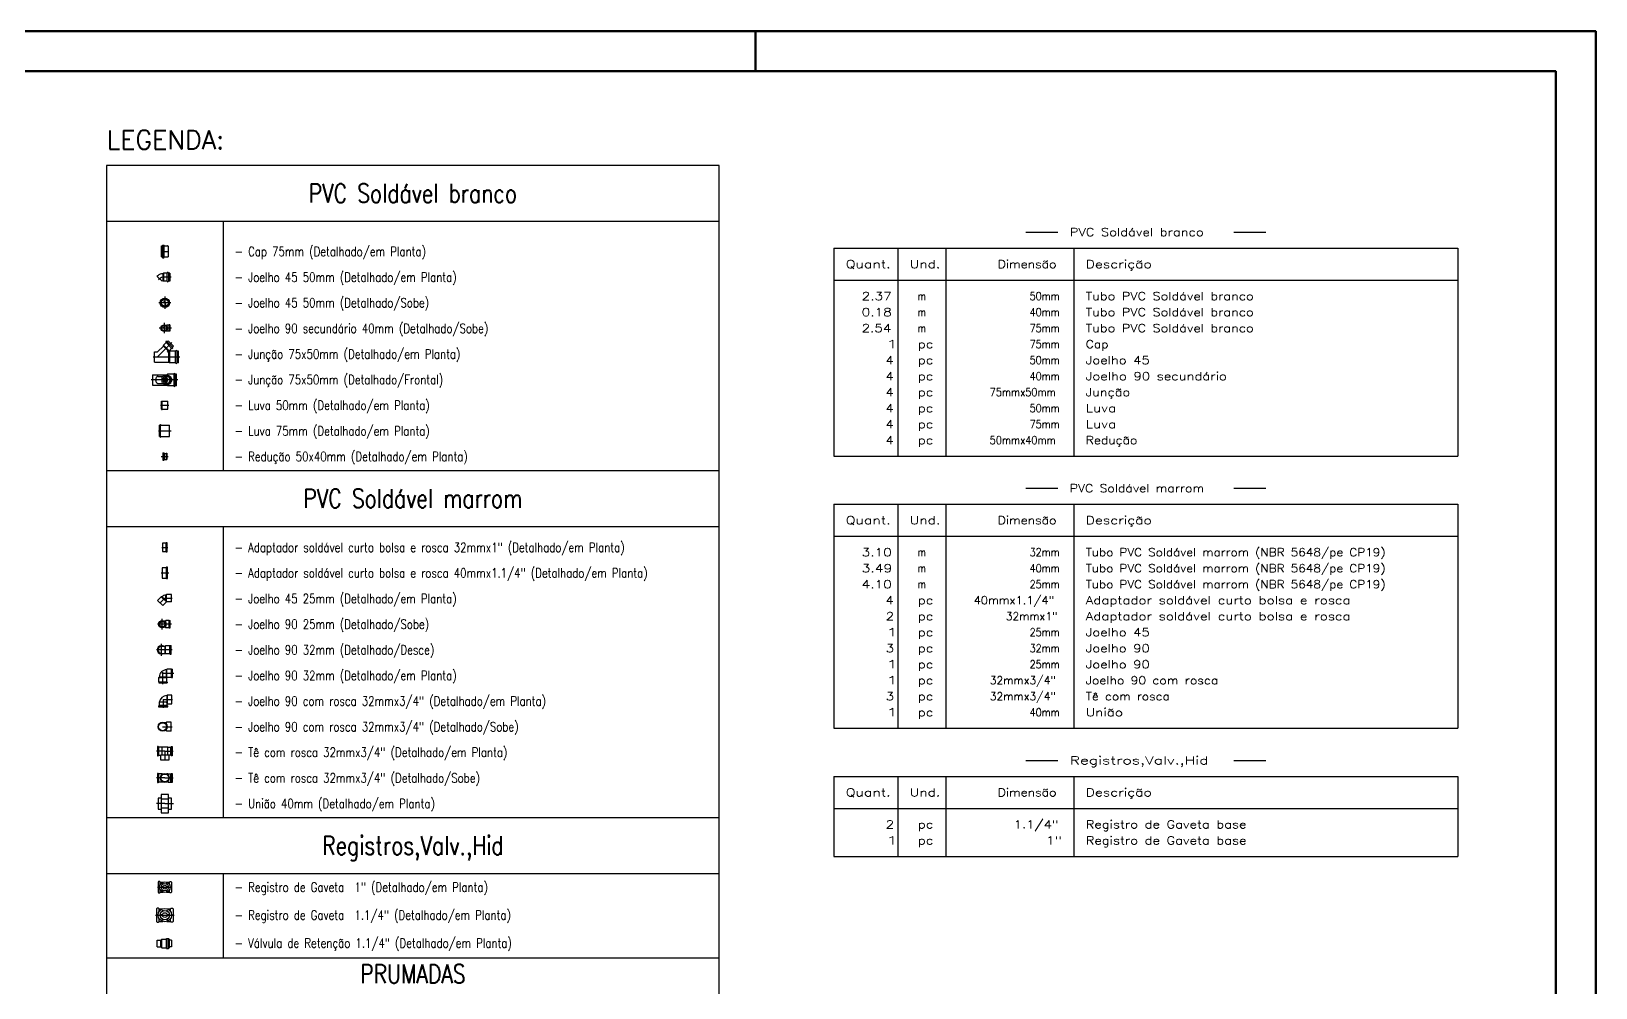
# Model space of a CAD drawing. Extents: x 41.9 to 126, y -21.3 to 38.1.
# Drawn here: x 86.86 to 125.96, y 14.25 to 38.15 of the extents above; entities that cross this region are included whole.
import ezdxf
from ezdxf.enums import TextEntityAlignment as Align

# ---------------------------------------------------------------- set-up
doc = ezdxf.new("R2010")
doc.units = 0
doc.layers.get('0').update_dxf_attribs({"linetype": 'CONTINUOUS'})
for name, color, linetype in [('CONEXAO-PVC_SOLDAVEL_BRANCO', 84, 'CONTINUOUS'), ('CONEXAO-PVC_SOLDAVEL_MARROM', 162, 'CONTINUOUS'), ('CONEXAO-REGISTROS_E_VÁLVULAS', 162, 'CONTINUOUS'), ('LINHA_CENTRAL', 5, 'CONTINUOUS'), ('LINHA_QUADRO_LEGENDA', 8, 'CONTINUOUS'), ('LISTAGEM_LINHA', 7, 'CONTINUOUS'), ('LISTAGEM_TEXTO', 7, 'CONTINUOUS'), ('TEXTO_QUADRO_LEGENDA', 7, 'CONTINUOUS'), ('TRACADO_INTERNO_CNX', 7, 'CONTINUOUS')]:
    doc.layers.add(name, color=color, linetype=linetype)
doc.layers.add('RIOPREN_0.70', color=7, linetype='CONTINUOUS', lineweight=70)
doc.styles.add('romans', font='romans.shx')

# ---------------------------------------------------------------- blocks, each defined once
blk = doc.blocks.new('PRANCHA A1')
at = {"layer": 'RIOPREN_0.70'}
blk.add_line((-21, 59.4), (-21, 58.4), dxfattribs=at)
at = {"layer": 'RIOPREN_0.70', "linetype": 'Continuous'}
for points in [[(-84.1, 59.4), (0, 59.4), (0, 0), (-84.1, 0)], [(-81.6, 1), (-81.6, 58.4), (-1, 58.4), (-1, 1)]]:
    blk.add_lwpolyline(points, close=True, dxfattribs=at)
blk = doc.blocks.new('*U73', base_point=(36.768, 75.185))
for p, q in [((36.778, 75.206), (36.786, 75.206)), ((36.778, 75.165), (36.786, 75.165)), ((36.787, 75.207), (36.786, 75.206)), ((36.787, 75.164), (36.786, 75.165)), ((36.802, 75.207), (36.787, 75.207)), ((36.802, 75.164), (36.787, 75.164)), ((36.803, 75.208), (36.802, 75.207)), ((36.803, 75.163), (36.802, 75.164)), ((36.807, 75.208), (36.803, 75.208)), ((36.807, 75.163), (36.803, 75.163)), ((36.807, 75.208), (36.807, 75.163))]:
    blk.add_line(p, q)
for radius in [0.0228, 0.02, 0.0188]:
    blk.add_circle((36.768, 75.185), radius)
for centre, start, end in [((36.775, 75.195), 126.0047, 233.9953), ((36.761, 75.175), 306.0047, 53.9953)]:
    blk.add_arc(centre, 0.0123, start, end)
at = {"layer": 'LINHA_CENTRAL'}
for p, q in [((36.821, 75.185), (36.731, 75.185)), ((36.768, 75.222), (36.768, 75.148))]:
    blk.add_line(p, q, dxfattribs=at)
at = {"layer": 'TRACADO_INTERNO_CNX'}
for p, q in [((36.786, 75.206), (36.786, 75.2)), ((36.786, 75.165), (36.786, 75.171)), ((36.787, 75.198), (36.787, 75.207)), ((36.787, 75.173), (36.787, 75.164)), ((36.802, 75.207), (36.802, 75.164)), ((36.803, 75.208), (36.803, 75.163))]:
    blk.add_line(p, q, dxfattribs=at)
blk = doc.blocks.new('*U74', base_point=(36.768, 75.185))
for p, q in [((36.768, 75.211), (36.775, 75.211)), ((36.768, 75.211), (36.768, 75.16)), ((36.768, 75.16), (36.775, 75.16)), ((36.775, 75.211), (36.778, 75.208)), ((36.775, 75.16), (36.778, 75.163)), ((36.779, 75.207), (36.793, 75.207)), ((36.779, 75.164), (36.793, 75.164)), ((36.793, 75.207), (36.794, 75.208)), ((36.793, 75.164), (36.794, 75.163)), ((36.794, 75.208), (36.798, 75.208)), ((36.794, 75.163), (36.798, 75.163)), ((36.798, 75.208), (36.798, 75.163))]:
    blk.add_line(p, q)
for centre, start, end in [((36.779, 75.209), 225, 270), ((36.779, 75.162), 90, 135)]:
    blk.add_arc(centre, 0.002, start, end)
at = {"layer": 'LINHA_CENTRAL'}
blk.add_line((36.758, 75.185), (36.808, 75.185), dxfattribs=at)
at = {"layer": 'TRACADO_INTERNO_CNX'}
for p, q in [((36.775, 75.211), (36.775, 75.16)), ((36.779, 75.207), (36.779, 75.164)), ((36.793, 75.207), (36.793, 75.164)), ((36.794, 75.208), (36.794, 75.163))]:
    blk.add_line(p, q, dxfattribs=at)
blk = doc.blocks.new('*U75', base_point=(36.768, 75.185))
for p, q in [((36.768, 75.158), (36.768, 75.213)), ((36.768, 75.213), (36.77, 75.213)), ((36.768, 75.213), (36.77, 75.213)), ((36.768, 75.158), (36.77, 75.158)), ((36.77, 75.213), (36.77, 75.215)), ((36.77, 75.215), (36.773, 75.215)), ((36.77, 75.158), (36.77, 75.155)), ((36.77, 75.155), (36.773, 75.155)), ((36.773, 75.215), (36.773, 75.213)), ((36.773, 75.213), (36.815, 75.213)), ((36.773, 75.155), (36.773, 75.158)), ((36.773, 75.158), (36.815, 75.158)), ((36.815, 75.158), (36.815, 75.213))]:
    blk.add_line(p, q)
at = {"layer": 'LINHA_CENTRAL'}
blk.add_line((36.763, 75.185), (36.822, 75.185), dxfattribs=at)
at = {"layer": 'TRACADO_INTERNO_CNX'}
for p, q in [((36.77, 75.158), (36.77, 75.213)), ((36.773, 75.158), (36.773, 75.213))]:
    blk.add_line(p, q, dxfattribs=at)
blk = doc.blocks.new('*U76', base_point=(36.768, 75.185))
for p, q in [((36.768, 75.144), (36.768, 75.227)), ((36.768, 75.227), (36.772, 75.227)), ((36.768, 75.227), (36.772, 75.227)), ((36.768, 75.144), (36.772, 75.144)), ((36.772, 75.23), (36.775, 75.23)), ((36.772, 75.227), (36.772, 75.23)), ((36.772, 75.144), (36.772, 75.14)), ((36.772, 75.14), (36.775, 75.14)), ((36.775, 75.23), (36.775, 75.227)), ((36.775, 75.227), (36.839, 75.227)), ((36.775, 75.14), (36.775, 75.144)), ((36.775, 75.144), (36.839, 75.144)), ((36.839, 75.144), (36.839, 75.227))]:
    blk.add_line(p, q)
at = {"layer": 'LINHA_CENTRAL'}
blk.add_line((36.761, 75.185), (36.85, 75.185), dxfattribs=at)
at = {"layer": 'TRACADO_INTERNO_CNX'}
for p, q in [((36.772, 75.144), (36.772, 75.227)), ((36.775, 75.144), (36.775, 75.227))]:
    blk.add_line(p, q, dxfattribs=at)
blk = doc.blocks.new('*U77', base_point=(36.768, 75.185))
for p, q in [((36.737, 75.19), (36.743, 75.196)), ((36.737, 75.19), (36.773, 75.155)), ((36.783, 75.214), (36.781, 75.212)), ((36.783, 75.157), (36.781, 75.159)), ((36.808, 75.214), (36.783, 75.214)), ((36.808, 75.157), (36.783, 75.157)), ((36.828, 75.214), (36.818, 75.214)), ((36.828, 75.157), (36.818, 75.157)), ((36.828, 75.214), (36.828, 75.157))]:
    blk.add_line(p, q)
for centre, radius, start, end in [((36.778, 75.16), 0.0498, 89.9217, 135.0783), ((36.778, 75.215), 0.00435, 270, 315), ((36.778, 75.156), 0.00435, 45, 90), ((36.813, 75.214), 0.005, 0, 180), ((36.813, 75.157), 0.005, 180, 0)]:
    blk.add_arc(centre, radius, start, end)
at = {"layer": 'LINHA_CENTRAL'}
for p, q in [((36.761, 75.178), (36.748, 75.165)), ((36.838, 75.185), (36.778, 75.185))]:
    blk.add_line(p, q, dxfattribs=at)
blk.add_arc((36.778, 75.16), 0.0248, 89.9217, 135.0783, dxfattribs=at)
at = {"layer": 'TRACADO_INTERNO_CNX'}
for p, q in [((36.778, 75.16), (36.773, 75.155)), ((36.778, 75.21), (36.778, 75.16)), ((36.783, 75.214), (36.783, 75.157)), ((36.808, 75.157), (36.808, 75.214)), ((36.818, 75.214), (36.818, 75.157))]:
    blk.add_line(p, q, dxfattribs=at)
blk = doc.blocks.new('*U78', base_point=(36.768, 75.185))
for p, q in [((36.77, 75.223), (36.812, 75.264)), ((36.831, 75.288), (36.813, 75.27)), ((36.813, 75.27), (36.813, 75.267)), ((36.845, 75.302), (36.838, 75.295)), ((36.885, 75.262), (36.845, 75.302)), ((36.871, 75.248), (36.853, 75.23)), ((36.885, 75.262), (36.878, 75.255)), ((36.748, 75.223), (36.77, 75.223)), ((36.748, 75.148), (36.748, 75.223)), ((36.748, 75.148), (36.851, 75.148)), ((36.841, 75.223), (36.847, 75.229)), ((36.841, 75.223), (36.851, 75.223)), ((36.853, 75.23), (36.85, 75.23)), ((36.856, 75.226), (36.854, 75.224)), ((36.856, 75.144), (36.854, 75.147)), ((36.899, 75.226), (36.856, 75.226)), ((36.899, 75.144), (36.856, 75.144)), ((36.919, 75.226), (36.909, 75.226)), ((36.919, 75.144), (36.909, 75.144)), ((36.919, 75.144), (36.919, 75.226))]:
    blk.add_line(p, q)
for centre, radius, start, end in [((36.808, 75.267), 0.00435, 315, 0), ((36.834, 75.292), 0.005, 45, 225), ((36.874, 75.252), 0.005, 225, 45), ((36.85, 75.226), 0.00435, 90, 135), ((36.851, 75.227), 0.00386, 270, 315), ((36.851, 75.144), 0.00386, 45, 90), ((36.904, 75.226), 0.005, 0, 180), ((36.904, 75.144), 0.005, 180, 0)]:
    blk.add_arc(centre, radius, start, end)
at = {"layer": 'LINHA_CENTRAL'}
for p, q in [((36.872, 75.289), (36.768, 75.185)), ((36.929, 75.185), (36.738, 75.185))]:
    blk.add_line(p, q, dxfattribs=at)
at = {"layer": 'TRACADO_INTERNO_CNX'}
for p, q in [((36.847, 75.229), (36.812, 75.264)), ((36.813, 75.27), (36.853, 75.23)), ((36.871, 75.248), (36.831, 75.288)), ((36.838, 75.295), (36.878, 75.255)), ((36.851, 75.148), (36.851, 75.223)), ((36.856, 75.226), (36.856, 75.144)), ((36.899, 75.144), (36.899, 75.226)), ((36.909, 75.226), (36.909, 75.144))]:
    blk.add_line(p, q, dxfattribs=at)
blk = doc.blocks.new('*U79', base_point=(36.768, 75.185))
for p, q in [((36.768, 75.225), (36.772, 75.225)), ((36.768, 75.146), (36.768, 75.225)), ((36.768, 75.146), (36.772, 75.146)), ((36.773, 75.226), (36.774, 75.229)), ((36.773, 75.145), (36.774, 75.142)), ((36.775, 75.23), (36.784, 75.23)), ((36.775, 75.141), (36.784, 75.141)), ((36.785, 75.226), (36.785, 75.229)), ((36.785, 75.145), (36.785, 75.142)), ((36.786, 75.225), (36.811, 75.225)), ((36.786, 75.146), (36.811, 75.146)), ((36.814, 75.223), (36.814, 75.148))]:
    blk.add_line(p, q)
for centre, radius, start, end in [((36.772, 75.226), 0.001, 270, 345), ((36.772, 75.145), 0.001, 15, 90), ((36.775, 75.229), 0.001, 90, 165), ((36.775, 75.142), 0.001, 195, 270), ((36.784, 75.229), 0.001, 5, 90), ((36.784, 75.142), 0.001, 270, 355), ((36.786, 75.226), 0.001, 185, 270), ((36.786, 75.145), 0.001, 90, 175), ((36.811, 75.223), 0.0025, 0, 90), ((36.811, 75.148), 0.0025, 270, 0)]:
    blk.add_arc(centre, radius, start, end)
at = {"layer": 'LINHA_CENTRAL'}
blk.add_line((36.768, 75.185), (36.814, 75.185), dxfattribs=at)
at = {"layer": 'TRACADO_INTERNO_CNX'}
for p, q in [((36.773, 75.146), (36.773, 75.225)), ((36.775, 75.142), (36.775, 75.229)), ((36.784, 75.142), (36.784, 75.229)), ((36.785, 75.146), (36.785, 75.225))]:
    blk.add_line(p, q, dxfattribs=at)
blk = doc.blocks.new('*U80', base_point=(36.7678, 75.1853))
for p, q in [((36.7833, 75.2022), (36.7777, 75.2022)), ((36.7847, 75.2044), (36.7833, 75.2022)), ((36.8048, 75.2044), (36.7847, 75.2044)), ((36.8048, 75.1662), (36.8048, 75.2044)), ((36.7833, 75.1684), (36.7777, 75.1684)), ((36.7847, 75.1662), (36.7833, 75.1684)), ((36.8048, 75.1662), (36.7847, 75.1662))]:
    blk.add_line(p, q)
for radius in [0.0196, 0.0171]:
    blk.add_circle((36.7678, 75.1853), radius)
at = {"layer": 'LINHA_CENTRAL'}
blk.add_line((36.7678, 75.1853), (36.8082, 75.1853), dxfattribs=at)
at = {"layer": 'TRACADO_INTERNO_CNX'}
for p, q in [((36.7833, 75.2022), (36.7833, 75.1974)), ((36.7847, 75.1952), (36.7847, 75.2044)), ((36.7847, 75.1662), (36.7847, 75.1754)), ((36.7833, 75.1684), (36.7833, 75.1733))]:
    blk.add_line(p, q, dxfattribs=at)
blk = doc.blocks.new('*U81', base_point=(36.7678, 75.1853))
for p, q in [((36.7358, 75.2049), (36.7358, 75.1657)), ((36.7398, 75.2049), (36.7358, 75.2049)), ((36.7415, 75.203), (36.7398, 75.2049)), ((36.7551, 75.203), (36.7415, 75.203)), ((36.7557, 75.2024), (36.7551, 75.203)), ((36.7557, 75.2024), (36.7593, 75.2024)), ((36.78, 75.2024), (36.7763, 75.2024)), ((36.78, 75.2024), (36.7806, 75.203)), ((36.7806, 75.203), (36.7941, 75.203)), ((36.7941, 75.203), (36.7959, 75.2049)), ((36.7959, 75.2049), (36.7998, 75.2049)), ((36.7998, 75.2049), (36.7998, 75.1657)), ((36.7358, 75.1657), (36.7398, 75.1657)), ((36.7398, 75.1657), (36.7415, 75.1677)), ((36.7551, 75.1677), (36.7415, 75.1677)), ((36.7557, 75.1682), (36.7551, 75.1677)), ((36.7557, 75.1682), (36.7593, 75.1682)), ((36.78, 75.1682), (36.7763, 75.1682)), ((36.78, 75.1682), (36.7806, 75.1677)), ((36.7806, 75.1677), (36.7941, 75.1677)), ((36.7959, 75.1657), (36.7941, 75.1677)), ((36.7998, 75.1657), (36.7959, 75.1657))]:
    blk.add_line(p, q)
for radius in [0.0191, 0.0169]:
    blk.add_circle((36.7678, 75.1853), radius)
at = {"layer": 'LINHA_CENTRAL'}
for q in [(36.7319, 75.1853), (36.8038, 75.1853)]:
    blk.add_line((36.7678, 75.1853), q, dxfattribs=at)
at = {"layer": 'TRACADO_INTERNO_CNX'}
for p, q in [((36.7398, 75.1657), (36.7398, 75.2049)), ((36.7415, 75.1677), (36.7415, 75.203)), ((36.7557, 75.2), (36.7557, 75.2024)), ((36.78, 75.2), (36.78, 75.2024)), ((36.7941, 75.1677), (36.7941, 75.203)), ((36.7959, 75.1657), (36.7959, 75.2049)), ((36.7557, 75.1682), (36.7557, 75.1706)), ((36.78, 75.1682), (36.78, 75.1706))]:
    blk.add_line(p, q, dxfattribs=at)
blk = doc.blocks.new('*U82', base_point=(36.7678, 75.1853))
for p, q in [((36.7806, 75.1984), (36.7769, 75.1984)), ((36.7806, 75.1984), (36.783, 75.2008)), ((36.797, 75.2008), (36.783, 75.2008)), ((36.797, 75.2008), (36.7982, 75.2013)), ((36.7982, 75.2013), (36.8017, 75.2013)), ((36.8017, 75.1694), (36.8017, 75.2013)), ((36.7806, 75.1726), (36.7774, 75.1726)), ((36.7806, 75.1726), (36.7833, 75.1698)), ((36.797, 75.1698), (36.7833, 75.1698)), ((36.797, 75.1698), (36.7982, 75.1694)), ((36.7982, 75.1694), (36.8017, 75.1694))]:
    blk.add_line(p, q)
for radius in [0.016, 0.0131, 0.0112]:
    blk.add_circle((36.7678, 75.1853), radius)
at = {"layer": 'LINHA_CENTRAL'}
for p, q in [((36.8067, 75.1853), (36.7473, 75.1853)), ((36.7678, 75.1629), (36.7678, 75.2078))]:
    blk.add_line(p, q, dxfattribs=at)
at = {"layer": 'TRACADO_INTERNO_CNX'}
for p, q in [((36.7806, 75.1949), (36.7806, 75.1984)), ((36.7806, 75.1726), (36.7806, 75.1757)), ((36.783, 75.1904), (36.783, 75.2008)), ((36.783, 75.1702), (36.783, 75.1803)), ((36.797, 75.1698), (36.797, 75.2008)), ((36.7982, 75.1694), (36.7982, 75.2013))]:
    blk.add_line(p, q, dxfattribs=at)
blk = doc.blocks.new('*U83', base_point=(36.7678, 75.1853))
for p, q in [((36.7368, 75.1762), (36.7523, 75.1917)), ((36.7587, 75.1543), (36.7368, 75.1762)), ((36.7557, 75.1917), (36.7523, 75.1917)), ((36.7719, 75.1984), (36.7743, 75.2008)), ((36.7963, 75.2008), (36.7743, 75.2008)), ((36.7963, 75.1698), (36.7963, 75.2008)), ((36.7587, 75.1543), (36.7743, 75.1698)), ((36.7963, 75.1698), (36.7743, 75.1698))]:
    blk.add_line(p, q)
for start, end in [(112.5, 135.90184), (89.09816, 112.5)]:
    blk.add_arc((36.7715, 75.1764), 0.022, start, end)
at = {"layer": 'LINHA_CENTRAL'}
for q in [(36.7461, 75.1635), (36.7986, 75.1853)]:
    blk.add_line((36.7678, 75.1853), q, dxfattribs=at)
at = {"layer": 'TRACADO_INTERNO_CNX'}
for p, q in [((36.7743, 75.1698), (36.7523, 75.1917)), ((36.7719, 75.1756), (36.7557, 75.1917)), ((36.7719, 75.1756), (36.7719, 75.1984)), ((36.7719, 75.1756), (36.7743, 75.1698)), ((36.7719, 75.1756), (36.7743, 75.1698)), ((36.7743, 75.1698), (36.7743, 75.2008))]:
    blk.add_line(p, q, dxfattribs=at)
blk = doc.blocks.new('*U84', base_point=(36.768, 75.185))
for p, q in [((36.768, 75.223), (36.871, 75.223)), ((36.768, 75.223), (36.768, 75.148)), ((36.768, 75.148), (36.871, 75.148)), ((36.876, 75.226), (36.874, 75.224)), ((36.876, 75.144), (36.874, 75.147)), ((36.92, 75.226), (36.876, 75.226)), ((36.92, 75.144), (36.876, 75.144)), ((36.94, 75.226), (36.93, 75.226)), ((36.94, 75.144), (36.93, 75.144)), ((36.94, 75.144), (36.94, 75.226))]:
    blk.add_line(p, q)
for points in [[(36.808, 75.21), (36.807, 75.21), (36.807, 75.21), (36.806, 75.21), (36.805, 75.21), (36.804, 75.21), (36.803, 75.209), (36.801, 75.209), (36.8, 75.208), (36.798, 75.206), (36.796, 75.204), (36.794, 75.201), (36.792, 75.198), (36.791, 75.192), (36.79, 75.185), (36.791, 75.178), (36.792, 75.173), (36.794, 75.169), (36.796, 75.166), (36.798, 75.164), (36.8, 75.163), (36.801, 75.162), (36.803, 75.161), (36.804, 75.161), (36.805, 75.161), (36.806, 75.16), (36.807, 75.16), (36.807, 75.16), (36.808, 75.16)], [(36.853, 75.214), (36.853, 75.214), (36.852, 75.214), (36.851, 75.214), (36.85, 75.213), (36.849, 75.213), (36.847, 75.213), (36.846, 75.212), (36.844, 75.211), (36.842, 75.209), (36.84, 75.207), (36.838, 75.204), (36.836, 75.2), (36.834, 75.193), (36.833, 75.185), (36.834, 75.177), (36.836, 75.171), (36.838, 75.167), (36.84, 75.164), (36.842, 75.161), (36.844, 75.16), (36.846, 75.159), (36.847, 75.158), (36.849, 75.158), (36.85, 75.157), (36.851, 75.157), (36.852, 75.157), (36.853, 75.157), (36.853, 75.157)], [(36.871, 75.152), (36.87, 75.152), (36.869, 75.152), (36.869, 75.152), (36.867, 75.152), (36.865, 75.153), (36.864, 75.153), (36.862, 75.154), (36.86, 75.155), (36.858, 75.157), (36.855, 75.16), (36.852, 75.164), (36.85, 75.169), (36.848, 75.176), (36.847, 75.185), (36.848, 75.195), (36.85, 75.202), (36.852, 75.207), (36.855, 75.211), (36.858, 75.213), (36.86, 75.215), (36.862, 75.217), (36.864, 75.217), (36.865, 75.218), (36.867, 75.218), (36.869, 75.219), (36.869, 75.219), (36.87, 75.219), (36.871, 75.219)], [(36.892, 75.159), (36.891, 75.157), (36.888, 75.155), (36.886, 75.154), (36.885, 75.153), (36.883, 75.153), (36.881, 75.152), (36.88, 75.152), (36.879, 75.152), (36.878, 75.152), (36.878, 75.152), (36.877, 75.152), (36.876, 75.152), (36.876, 75.152), (36.874, 75.152), (36.872, 75.153), (36.871, 75.153), (36.869, 75.154), (36.867, 75.155), (36.865, 75.157), (36.862, 75.16), (36.86, 75.164), (36.857, 75.169), (36.855, 75.176), (36.854, 75.185), (36.855, 75.195), (36.857, 75.202), (36.86, 75.207), (36.862, 75.211), (36.865, 75.213), (36.867, 75.215), (36.869, 75.217), (36.871, 75.217), (36.872, 75.218), (36.874, 75.218), (36.876, 75.219), (36.876, 75.219), (36.877, 75.219), (36.878, 75.219), (36.878, 75.219), (36.879, 75.219), (36.88, 75.219), (36.881, 75.218), (36.883, 75.218), (36.885, 75.217), (36.886, 75.217), (36.888, 75.215), (36.891, 75.213), (36.892, 75.212)], [(36.878, 75.157), (36.877, 75.157), (36.877, 75.157), (36.876, 75.157), (36.875, 75.157), (36.873, 75.158), (36.872, 75.158), (36.87, 75.159), (36.869, 75.16), (36.867, 75.161), (36.864, 75.164), (36.862, 75.167), (36.86, 75.171), (36.858, 75.177), (36.858, 75.185), (36.858, 75.193), (36.86, 75.2), (36.862, 75.204), (36.864, 75.207), (36.867, 75.209), (36.869, 75.211), (36.87, 75.212), (36.872, 75.213), (36.873, 75.213), (36.875, 75.213), (36.876, 75.214), (36.877, 75.214), (36.877, 75.214), (36.878, 75.214)], [(36.885, 75.214), (36.885, 75.214), (36.886, 75.214), (36.887, 75.214), (36.888, 75.213), (36.889, 75.213), (36.891, 75.213), (36.892, 75.212), (36.894, 75.211), (36.896, 75.209), (36.898, 75.207), (36.9, 75.204), (36.902, 75.2), (36.904, 75.193), (36.905, 75.185), (36.904, 75.177), (36.902, 75.171), (36.9, 75.167), (36.898, 75.164), (36.896, 75.161), (36.894, 75.16), (36.892, 75.159), (36.891, 75.158), (36.889, 75.158), (36.888, 75.157), (36.887, 75.157), (36.886, 75.157), (36.885, 75.157), (36.885, 75.157), (36.884, 75.157), (36.884, 75.157), (36.883, 75.157), (36.882, 75.157), (36.88, 75.158), (36.879, 75.158), (36.878, 75.159), (36.876, 75.16), (36.874, 75.161), (36.872, 75.164), (36.869, 75.167), (36.867, 75.171), (36.865, 75.177), (36.865, 75.185), (36.865, 75.193), (36.867, 75.2), (36.869, 75.204), (36.872, 75.207), (36.874, 75.209), (36.876, 75.211), (36.878, 75.212), (36.879, 75.213), (36.88, 75.213), (36.882, 75.213), (36.883, 75.214), (36.884, 75.214), (36.884, 75.214), (36.885, 75.214)], [(36.869, 75.203), (36.871, 75.2), (36.873, 75.193), (36.873, 75.185), (36.873, 75.177), (36.871, 75.171), (36.869, 75.168)], [(36.878, 75.212), (36.878, 75.212), (36.879, 75.211), (36.882, 75.209), (36.884, 75.207), (36.886, 75.204), (36.888, 75.2), (36.89, 75.193), (36.891, 75.185), (36.89, 75.177), (36.888, 75.171), (36.886, 75.167), (36.884, 75.164), (36.882, 75.161), (36.879, 75.16), (36.878, 75.159), (36.878, 75.159)], [(36.881, 75.213), (36.882, 75.213), (36.884, 75.213), (36.885, 75.212), (36.887, 75.211), (36.889, 75.209), (36.891, 75.207), (36.893, 75.204), (36.895, 75.2), (36.897, 75.193), (36.898, 75.185), (36.897, 75.177), (36.895, 75.171), (36.893, 75.167), (36.891, 75.164), (36.889, 75.161), (36.887, 75.16), (36.885, 75.159), (36.884, 75.158), (36.882, 75.158), (36.881, 75.157)]]:
    blk.add_lwpolyline(points)
for centre, radius, start, end in [((36.871, 75.227), 0.00386, 270, 315), ((36.871, 75.144), 0.00386, 45, 90), ((36.925, 75.226), 0.005, 0, 180), ((36.925, 75.144), 0.005, 180, 0)]:
    blk.add_arc(centre, radius, start, end)
at = {"layer": 'LINHA_CENTRAL'}
blk.add_line((36.95, 75.185), (36.758, 75.185), dxfattribs=at)
at = {"layer": 'TRACADO_INTERNO_CNX'}
for p, q in [((36.808, 75.21), (36.844, 75.21)), ((36.808, 75.16), (36.844, 75.16)), ((36.853, 75.214), (36.858, 75.214)), ((36.853, 75.157), (36.858, 75.157)), ((36.871, 75.219), (36.871, 75.223)), ((36.878, 75.219), (36.871, 75.219)), ((36.878, 75.152), (36.871, 75.152)), ((36.871, 75.148), (36.871, 75.152)), ((36.876, 75.219), (36.876, 75.226)), ((36.876, 75.144), (36.876, 75.152)), ((36.885, 75.214), (36.878, 75.214)), ((36.885, 75.157), (36.878, 75.157)), ((36.92, 75.226), (36.92, 75.144)), ((36.93, 75.144), (36.93, 75.226))]:
    blk.add_line(p, q, dxfattribs=at)
blk = doc.blocks.new('*U85', base_point=(36.768, 75.185))
for radius in [0.0332, 0.0282, 0.025]:
    blk.add_circle((36.768, 75.185), radius)
for centre, start, end in [((36.777, 75.198), 127.5672, 232.4328), ((36.758, 75.173), 307.5672, 52.4328)]:
    blk.add_arc(centre, 0.0158, start, end)
at = {"layer": 'LINHA_CENTRAL'}
for p, q in [((36.811, 75.185), (36.725, 75.185)), ((36.768, 75.229), (36.768, 75.142))]:
    blk.add_line(p, q, dxfattribs=at)
blk = doc.blocks.new('*U86', base_point=(36.7678, 75.1853))
for p, q in [((36.7678, 75.2091), (36.7678, 75.1615)), ((36.7808, 75.2091), (36.7678, 75.2091)), ((36.8128, 75.2248), (36.7808, 75.2248)), ((36.8258, 75.2091), (36.8128, 75.2091)), ((36.8258, 75.1615), (36.8258, 75.2091)), ((36.7678, 75.1615), (36.7808, 75.1615)), ((36.7808, 75.1458), (36.8128, 75.1458)), ((36.8128, 75.1615), (36.8258, 75.1615))]:
    blk.add_line(p, q)
at = {"layer": 'LINHA_CENTRAL'}
for q in [(36.7603, 75.1853), (36.8334, 75.1853)]:
    blk.add_line((36.7968, 75.1853), q, dxfattribs=at)
at = {"layer": 'TRACADO_INTERNO_CNX'}
for p, q in [((36.7808, 75.2248), (36.7808, 75.1458)), ((36.7808, 75.2051), (36.8128, 75.2051)), ((36.8128, 75.1458), (36.8128, 75.2248)), ((36.8128, 75.1656), (36.7808, 75.1656))]:
    blk.add_line(p, q, dxfattribs=at)
blk = doc.blocks.new('*U87', base_point=(36.7678, 75.1853))
for p, q in [((36.7847, 75.2044), (36.7833, 75.2022)), ((36.8048, 75.2044), (36.7847, 75.2044)), ((36.8048, 75.1662), (36.8048, 75.2044)), ((36.7502, 75.159), (36.7482, 75.1573)), ((36.7482, 75.1573), (36.7482, 75.1533)), ((36.7482, 75.1533), (36.7874, 75.1533)), ((36.7508, 75.1732), (36.7502, 75.1726)), ((36.7502, 75.1726), (36.7502, 75.159)), ((36.7855, 75.1662), (36.8048, 75.1662)), ((36.7855, 75.159), (36.7855, 75.1662)), ((36.7874, 75.1573), (36.7855, 75.159)), ((36.7874, 75.1533), (36.7874, 75.1573))]:
    blk.add_line(p, q)
blk.add_arc((36.7838, 75.1689), 0.0333, 90.8978, 172.70281)
at = {"layer": 'LINHA_CENTRAL'}
for q in [(36.7678, 75.1493), (36.8082, 75.1853)]:
    blk.add_line((36.7678, 75.1853), q, dxfattribs=at)
at = {"layer": 'TRACADO_INTERNO_CNX'}
for p, q in [((36.7833, 75.2022), (36.7833, 75.1732)), ((36.7847, 75.2044), (36.7847, 75.1686)), ((36.7874, 75.1573), (36.7482, 75.1573)), ((36.7855, 75.159), (36.7502, 75.159)), ((36.7833, 75.1732), (36.7508, 75.1732)), ((36.7855, 75.1662), (36.7833, 75.1732))]:
    blk.add_line(p, q, dxfattribs=at)
blk = doc.blocks.new('*U88', base_point=(36.7678, 75.1853))
for p, q in [((36.7358, 75.2049), (36.7358, 75.1657)), ((36.7398, 75.2049), (36.7358, 75.2049)), ((36.7415, 75.203), (36.7398, 75.2049)), ((36.7551, 75.203), (36.7415, 75.203)), ((36.7557, 75.2024), (36.7551, 75.203)), ((36.78, 75.2024), (36.7557, 75.2024)), ((36.78, 75.2024), (36.7806, 75.203)), ((36.7806, 75.203), (36.7941, 75.203)), ((36.7941, 75.203), (36.7959, 75.2049)), ((36.7959, 75.2049), (36.7998, 75.2049)), ((36.7998, 75.2049), (36.7998, 75.1657)), ((36.7358, 75.1657), (36.7398, 75.1657)), ((36.7398, 75.1657), (36.7415, 75.1677)), ((36.7415, 75.1677), (36.7488, 75.1677)), ((36.7488, 75.1677), (36.7488, 75.1483)), ((36.7488, 75.1483), (36.7869, 75.1483)), ((36.7941, 75.1677), (36.7869, 75.1677)), ((36.7869, 75.1483), (36.7869, 75.1677)), ((36.7959, 75.1657), (36.7941, 75.1677)), ((36.7998, 75.1657), (36.7959, 75.1657))]:
    blk.add_line(p, q)
at = {"layer": 'LINHA_CENTRAL'}
for q in [(36.7319, 75.1853), (36.7678, 75.1449), (36.8038, 75.1853)]:
    blk.add_line((36.7678, 75.1853), q, dxfattribs=at)
at = {"layer": 'TRACADO_INTERNO_CNX'}
for p, q in [((36.7398, 75.1657), (36.7398, 75.2049)), ((36.7415, 75.1677), (36.7415, 75.203)), ((36.7557, 75.1699), (36.7557, 75.2024)), ((36.78, 75.1699), (36.78, 75.2024)), ((36.7941, 75.1677), (36.7941, 75.203)), ((36.7959, 75.1657), (36.7959, 75.2049)), ((36.7488, 75.1677), (36.7557, 75.1699)), ((36.7846, 75.1684), (36.7511, 75.1684)), ((36.7869, 75.1677), (36.78, 75.1699))]:
    blk.add_line(p, q, dxfattribs=at)
blk = doc.blocks.new('*U89', base_point=(36.7678, 75.1853))
for p, q in [((36.783, 75.2004), (36.7853, 75.2028)), ((36.8043, 75.2028), (36.7853, 75.2028)), ((36.8043, 75.2028), (36.8055, 75.2033)), ((36.8055, 75.2033), (36.809, 75.2033)), ((36.809, 75.1674), (36.809, 75.2033)), ((36.7503, 75.1489), (36.7499, 75.1477)), ((36.7499, 75.1477), (36.7499, 75.1441)), ((36.7499, 75.1441), (36.7858, 75.1441)), ((36.7527, 75.1702), (36.7503, 75.1678)), ((36.7503, 75.1489), (36.7503, 75.1678)), ((36.7853, 75.1489), (36.7853, 75.1678)), ((36.8043, 75.1678), (36.7853, 75.1678)), ((36.7853, 75.1489), (36.7858, 75.1477)), ((36.7858, 75.1477), (36.7858, 75.1441)), ((36.8043, 75.1678), (36.8055, 75.1674)), ((36.8055, 75.1674), (36.809, 75.1674))]:
    blk.add_line(p, q)
blk.add_arc((36.7827, 75.1704), 0.03, 89.53758, 180.46242)
at = {"layer": 'LINHA_CENTRAL'}
for p, q in [((36.814, 75.1853), (36.7628, 75.1853)), ((36.7678, 75.1391), (36.7678, 75.1903))]:
    blk.add_line(p, q, dxfattribs=at)
at = {"layer": 'TRACADO_INTERNO_CNX'}
for p, q in [((36.783, 75.1702), (36.783, 75.2004)), ((36.7853, 75.1678), (36.7853, 75.2028)), ((36.8043, 75.1678), (36.8043, 75.2028)), ((36.8055, 75.1674), (36.8055, 75.2033)), ((36.7499, 75.1477), (36.7858, 75.1477)), ((36.7503, 75.1678), (36.7853, 75.1678)), ((36.7503, 75.1489), (36.7853, 75.1489)), ((36.7527, 75.1702), (36.783, 75.1702)), ((36.783, 75.1702), (36.7853, 75.1678)), ((36.783, 75.1702), (36.7853, 75.1678))]:
    blk.add_line(p, q, dxfattribs=at)
blk = doc.blocks.new('*U90', base_point=(36.7678, 75.1853))
for p, q in [((36.7684, 75.203), (36.7678, 75.2024)), ((36.7678, 75.2024), (36.7678, 75.1682)), ((36.782, 75.203), (36.7684, 75.203)), ((36.7837, 75.2049), (36.782, 75.203)), ((36.7877, 75.2049), (36.7837, 75.2049)), ((36.7877, 75.1657), (36.7877, 75.2049)), ((36.7678, 75.1682), (36.7684, 75.1677)), ((36.7684, 75.1677), (36.782, 75.1677)), ((36.782, 75.1677), (36.7837, 75.1657)), ((36.7837, 75.1657), (36.7877, 75.1657))]:
    blk.add_line(p, q)
at = {"layer": 'LINHA_CENTRAL'}
blk.add_line((36.7653, 75.1853), (36.7917, 75.1853), dxfattribs=at)
at = {"layer": 'TRACADO_INTERNO_CNX'}
for p, q in [((36.782, 75.203), (36.782, 75.1677)), ((36.7837, 75.2049), (36.7837, 75.1657))]:
    blk.add_line(p, q, dxfattribs=at)
blk = doc.blocks.new('*U91', base_point=(36.7678, 75.1853))
for p, q in [((36.7699, 75.2094), (36.7678, 75.2073)), ((36.7678, 75.2073), (36.7678, 75.1633)), ((36.7747, 75.2094), (36.7699, 75.2094)), ((36.7768, 75.2073), (36.7747, 75.2094)), ((36.7768, 75.2073), (36.7893, 75.2073)), ((36.8038, 75.2073), (36.8163, 75.2073)), ((36.8163, 75.2073), (36.8184, 75.2094)), ((36.8184, 75.2094), (36.8232, 75.2094)), ((36.8232, 75.2094), (36.8253, 75.2073)), ((36.8253, 75.2073), (36.8253, 75.1633)), ((36.7678, 75.1633), (36.7699, 75.1612)), ((36.7699, 75.1612), (36.7747, 75.1612)), ((36.7747, 75.1612), (36.7768, 75.1633)), ((36.7768, 75.1633), (36.7893, 75.1633)), ((36.8038, 75.1633), (36.8163, 75.1633)), ((36.8184, 75.1612), (36.8163, 75.1633)), ((36.8232, 75.1612), (36.8184, 75.1612)), ((36.8253, 75.1633), (36.8232, 75.1612))]:
    blk.add_line(p, q)
for points in [[(36.7809, 75.1884), (36.7791, 75.1853), (36.7809, 75.1822)], [(36.7914, 75.2005), (36.7878, 75.2005), (36.786, 75.1974)], [(36.8071, 75.1974), (36.8053, 75.2005), (36.8017, 75.2005)], [(36.8123, 75.1822), (36.8141, 75.1853), (36.8123, 75.1884)], [(36.786, 75.1733), (36.7878, 75.1702), (36.7914, 75.1702)], [(36.8017, 75.1702), (36.8053, 75.1702), (36.8071, 75.1733)]]:
    blk.add_lwpolyline(points)
for radius in [0.0232, 0.016, 0.0082]:
    blk.add_circle((36.7966, 75.1853), radius)
at = {"layer": 'LINHA_CENTRAL'}
blk.add_line((36.7646, 75.1853), (36.8285, 75.1853), dxfattribs=at)
at = {"layer": 'TRACADO_INTERNO_CNX'}
for p, q in [((36.7678, 75.1874), (36.7699, 75.1853)), ((36.7699, 75.1853), (36.7678, 75.1832)), ((36.7699, 75.1853), (36.7734, 75.1853)), ((36.7734, 75.1853), (36.7699, 75.1853)), ((36.7768, 75.1975), (36.7768, 75.2073)), ((36.7884, 75.1863), (36.7806, 75.1863)), ((36.7884, 75.1844), (36.7806, 75.1844)), ((36.8126, 75.1863), (36.8047, 75.1863)), ((36.8126, 75.1844), (36.8047, 75.1844)), ((36.8163, 75.1975), (36.8163, 75.2073)), ((36.8198, 75.1853), (36.8232, 75.1853)), ((36.8232, 75.1853), (36.8198, 75.1853)), ((36.8253, 75.1874), (36.8232, 75.1853)), ((36.8232, 75.1853), (36.8253, 75.1832)), ((36.7768, 75.1633), (36.7768, 75.1731)), ((36.8163, 75.1633), (36.8163, 75.1731))]:
    blk.add_line(p, q, dxfattribs=at)
blk = doc.blocks.new('*U92', base_point=(36.7678, 75.1853))
for p, q in [((36.783, 75.2004), (36.7853, 75.2028)), ((36.8043, 75.2028), (36.7853, 75.2028)), ((36.8043, 75.2028), (36.8055, 75.2033)), ((36.8055, 75.2033), (36.809, 75.2033)), ((36.809, 75.1674), (36.809, 75.2033)), ((36.783, 75.1702), (36.7853, 75.1678)), ((36.783, 75.1702), (36.7853, 75.1678)), ((36.8043, 75.1678), (36.7853, 75.1678)), ((36.8043, 75.1678), (36.8055, 75.1674)), ((36.8055, 75.1674), (36.809, 75.1674))]:
    blk.add_line(p, q)
for radius, start, end in [(0.018, 57.2879, 302.7121), (0.0151, 90, 270)]:
    blk.add_arc((36.7678, 75.1853), radius, start, end)
at = {"layer": 'LINHA_CENTRAL'}
for p, q in [((36.814, 75.1853), (36.746, 75.1853)), ((36.7678, 75.1597), (36.7678, 75.2109))]:
    blk.add_line(p, q, dxfattribs=at)
at = {"layer": 'TRACADO_INTERNO_CNX'}
for p, q in [((36.7678, 75.2004), (36.783, 75.2004)), ((36.783, 75.1702), (36.783, 75.2004)), ((36.7853, 75.1678), (36.7853, 75.2028)), ((36.8043, 75.1678), (36.8043, 75.2028)), ((36.8055, 75.1674), (36.8055, 75.2033)), ((36.7678, 75.1702), (36.783, 75.1702))]:
    blk.add_line(p, q, dxfattribs=at)
blk = doc.blocks.new('*U93', base_point=(36.7678, 75.1853))
for p, q in [((36.7685, 75.2073), (36.7678, 75.2066)), ((36.7678, 75.2066), (36.7678, 75.1641)), ((36.7845, 75.2073), (36.7685, 75.2073)), ((36.7866, 75.2096), (36.7845, 75.2073)), ((36.7912, 75.2096), (36.7866, 75.2096)), ((36.7912, 75.1611), (36.7912, 75.2096)), ((36.7678, 75.1641), (36.7685, 75.1634)), ((36.7685, 75.1634), (36.7845, 75.1634)), ((36.7845, 75.1634), (36.7866, 75.1611)), ((36.7866, 75.1611), (36.7912, 75.1611))]:
    blk.add_line(p, q)
at = {"layer": 'LINHA_CENTRAL'}
blk.add_line((36.7632, 75.1853), (36.7959, 75.1853), dxfattribs=at)
at = {"layer": 'TRACADO_INTERNO_CNX'}
for p, q in [((36.7845, 75.2073), (36.7845, 75.1634)), ((36.7866, 75.2096), (36.7866, 75.1611))]:
    blk.add_line(p, q, dxfattribs=at)
blk = doc.blocks.new('*U94', base_point=(36.7678, 75.1853))
for p, q in [((36.7704, 75.2155), (36.7678, 75.2129)), ((36.7678, 75.2129), (36.7678, 75.1578)), ((36.7765, 75.2155), (36.7704, 75.2155)), ((36.7791, 75.2129), (36.7765, 75.2155)), ((36.7791, 75.2129), (36.7947, 75.2129)), ((36.8128, 75.2129), (36.8284, 75.2129)), ((36.8284, 75.2129), (36.831, 75.2155)), ((36.831, 75.2155), (36.8371, 75.2155)), ((36.8371, 75.2155), (36.8397, 75.2129)), ((36.8397, 75.1879), (36.8371, 75.1853)), ((36.8397, 75.2129), (36.8397, 75.1578)), ((36.7678, 75.1578), (36.7704, 75.1552)), ((36.7704, 75.1552), (36.7765, 75.1552)), ((36.7765, 75.1552), (36.7791, 75.1578)), ((36.7791, 75.1578), (36.7947, 75.1578)), ((36.8128, 75.1578), (36.8284, 75.1578)), ((36.831, 75.1552), (36.8284, 75.1578)), ((36.8371, 75.1552), (36.831, 75.1552)), ((36.8397, 75.1578), (36.8371, 75.1552))]:
    blk.add_line(p, q)
for points in [[(36.7841, 75.1892), (36.7819, 75.1853), (36.7841, 75.1814)], [(36.7973, 75.2043), (36.7928, 75.2043), (36.7906, 75.2004)], [(36.8169, 75.2004), (36.8147, 75.2043), (36.8102, 75.2043)], [(36.8234, 75.1814), (36.8256, 75.1853), (36.8234, 75.1892)], [(36.7906, 75.1703), (36.7928, 75.1664), (36.7973, 75.1664)], [(36.8102, 75.1664), (36.8147, 75.1664), (36.8169, 75.1703)]]:
    blk.add_lwpolyline(points)
for radius in [0.029, 0.02, 0.0102]:
    blk.add_circle((36.8037, 75.1853), radius)
at = {"layer": 'LINHA_CENTRAL'}
blk.add_line((36.7638, 75.1853), (36.8437, 75.1853), dxfattribs=at)
at = {"layer": 'TRACADO_INTERNO_CNX'}
for p, q in [((36.7678, 75.1879), (36.7704, 75.1853)), ((36.7704, 75.1853), (36.7678, 75.1827)), ((36.7748, 75.1853), (36.7704, 75.1853)), ((36.7704, 75.1853), (36.7748, 75.1853)), ((36.7791, 75.2005), (36.7791, 75.2129)), ((36.7936, 75.1865), (36.7837, 75.1865)), ((36.7936, 75.1841), (36.7837, 75.1841)), ((36.8238, 75.1865), (36.8139, 75.1865)), ((36.8238, 75.1841), (36.8139, 75.1841)), ((36.8284, 75.2005), (36.8284, 75.2129)), ((36.8371, 75.1853), (36.8327, 75.1853)), ((36.8327, 75.1853), (36.8371, 75.1853)), ((36.8371, 75.1853), (36.8397, 75.1827)), ((36.7791, 75.1578), (36.7791, 75.1701)), ((36.8284, 75.1578), (36.8284, 75.1701))]:
    blk.add_line(p, q, dxfattribs=at)
blk = doc.blocks.new('Valvula retenção')
at = {"layer": 'CONEXAO-PVC_SOLDAVEL_MARROM', "color": 7}
for p, q in [((-0.043, 0), (-0.05, -0.002)), ((-0.033, 0.053), (-0.043, 0.043)), ((-0.033, 0.053), (-0.043, 0.043)), ((0.043, 0.043), (-0.043, 0.043)), ((-0.043, 0.043), (-0.043, 0)), ((0.043, 0.043), (-0.043, 0.043)), ((-0.043, 0.043), (-0.043, 0)), ((-0.043, 0), (0.043, 0)), ((-0.043, 0), (0.043, 0)), ((-0.033, 0.089), (-0.033, 0.053)), ((0.033, 0.089), (-0.033, 0.089)), ((-0.033, 0.089), (-0.033, 0.053)), ((0.033, 0.089), (-0.033, 0.089)), ((0.033, 0.053), (-0.033, 0.053)), ((0.033, 0.053), (-0.033, 0.053)), ((0.033, 0.089), (0.033, 0.053)), ((0.033, 0.089), (0.033, 0.053)), ((0.043, 0.043), (0.033, 0.053)), ((0.043, 0.043), (0.033, 0.053)), ((0.043, 0.043), (0.043, 0)), ((0.043, 0.043), (0.043, 0)), ((0.05, -0.002), (0.043, 0)), ((0.05, -0.002), (0.043, 0)), ((-0.043, 0), (-0.05, -0.002)), ((-0.05, -0.002), (0.05, -0.002)), ((-0.05, -0.002), (-0.05, -0.007)), ((-0.05, -0.002), (0.05, -0.002)), ((-0.05, -0.002), (-0.05, -0.007)), ((-0.05, -0.007), (0.05, -0.007)), ((-0.049, -0.007), (-0.05, -0.007)), ((-0.05, -0.007), (0.05, -0.007)), ((-0.049, -0.007), (-0.05, -0.007)), ((-0.049, -0.007), (0.049, -0.007)), ((-0.049, -0.007), (-0.049, -0.022)), ((-0.049, -0.007), (0.049, -0.007)), ((-0.049, -0.007), (-0.049, -0.022)), ((-0.049, -0.022), (0.049, -0.022)), ((-0.043, -0.029), (-0.049, -0.022)), ((-0.049, -0.022), (0.049, -0.022)), ((-0.043, -0.029), (-0.049, -0.022)), ((-0.043, -0.029), (0.043, -0.029)), ((-0.043, -0.029), (0.043, -0.029)), ((-0.033, -0.053), (-0.033, -0.029)), ((-0.033, -0.053), (-0.033, -0.029)), ((-0.033, -0.053), (0.033, -0.053)), ((-0.033, -0.053), (0.033, -0.053)), ((0.033, -0.053), (0.033, -0.029)), ((0.033, -0.053), (0.033, -0.029)), ((0.049, -0.022), (0.043, -0.029)), ((0.049, -0.022), (0.043, -0.029)), ((0.049, -0.007), (0.049, -0.022)), ((0.05, -0.007), (0.049, -0.007)), ((0.049, -0.007), (0.049, -0.022)), ((0.05, -0.007), (0.049, -0.007)), ((0.05, -0.002), (0.05, -0.007)), ((0.05, -0.002), (0.05, -0.007))]:
    blk.add_line(p, q, dxfattribs=at)

msp = doc.modelspace()

# ---------------------------------------------------------------- linework, layer by layer
at = {"layer": 'LINHA_QUADRO_LEGENDA', "linetype": 'Continuous'}
for p, q in [((88.742, 34.8), (88.742, 7.52)), ((104.048, 34.8), (88.742, 34.8)), ((104.048, 7.52), (104.048, 34.8)), ((88.742, 33.404), (104.048, 33.404)), ((91.652, 33.404), (91.652, 27.176)), ((88.742, 27.176), (104.048, 27.176)), ((88.742, 25.779), (104.048, 25.779)), ((91.652, 25.779), (91.652, 18.504)), ((88.742, 18.504), (104.048, 18.504)), ((88.742, 17.107), (104.048, 17.107)), ((91.652, 17.107), (91.652, 14.999)), ((88.742, 14.999), (104.048, 14.999))]:
    msp.add_line(p, q, dxfattribs=at)
at = {"layer": 'LISTAGEM_LINHA'}
for p, q in [((111.713, 33.133), (112.513, 33.133)), ((116.913, 33.133), (117.713, 33.133)), ((106.913, 32.733), (122.513, 32.733)), ((106.913, 32.733), (106.913, 27.533)), ((108.513, 32.733), (108.513, 27.533)), ((109.713, 32.733), (109.713, 27.533)), ((112.913, 32.733), (112.913, 27.533)), ((122.513, 32.733), (122.513, 27.533)), ((106.913, 31.933), (122.513, 31.933)), ((106.913, 27.533), (122.513, 27.533)), ((111.713, 26.733), (112.513, 26.733)), ((116.913, 26.733), (117.713, 26.733)), ((106.913, 26.333), (122.513, 26.333)), ((106.913, 26.333), (106.913, 20.733)), ((108.513, 26.333), (108.513, 20.733)), ((109.713, 26.333), (109.713, 20.733)), ((112.913, 26.333), (112.913, 20.733)), ((122.513, 26.333), (122.513, 20.733)), ((106.913, 25.533), (122.513, 25.533)), ((106.913, 20.733), (122.513, 20.733)), ((111.713, 19.933), (112.513, 19.933)), ((116.913, 19.933), (117.713, 19.933)), ((106.913, 19.533), (122.513, 19.533)), ((106.913, 19.533), (106.913, 17.533)), ((108.513, 19.533), (108.513, 17.533)), ((109.713, 19.533), (109.713, 17.533)), ((112.913, 19.533), (112.913, 17.533)), ((122.513, 19.533), (122.513, 17.533)), ((106.913, 18.733), (122.513, 18.733)), ((106.913, 17.533), (122.513, 17.533))]:
    msp.add_line(p, q, dxfattribs=at)

# ---------------------------------------------------------------- block references
msp.add_blockref('PRANCHA A1', (125.959, -21.25))
at = {"xscale": -2.513562813658885, "yscale": 2.513562813658885, "zscale": 2.513562813658885, "rotation": 90}
msp.add_blockref('Valvula retenção', (90.232, 15.355), dxfattribs=at)
at = {"layer": 'CONEXAO-PVC_SOLDAVEL_BRANCO', "xscale": 3.49210354479383, "yscale": 3.49210354479383, "zscale": 3.49210354479383}
for name, p in [('*U79', (90.117, 32.647)), ('*U77', (90.112, 32.007)), ('*U85', (90.197, 31.367)), ('*U73', (90.182, 30.732)), ('*U78', (90.007, 30.01)), ('*U84', (89.888, 29.437)), ('*U75', (90.11, 28.806)), ('*U76', (90.067, 28.165)), ('*U74', (90.144, 27.525))]:
    msp.add_blockref(name, p, dxfattribs=at)
at = {"layer": 'CONEXAO-PVC_SOLDAVEL_MARROM', "xscale": 5.820172574656382, "yscale": 5.820172574656382, "zscale": 5.820172574656382}
for name, p in [('*U90', (90.136, 25.255)), ('*U93', (90.129, 24.615)), ('*U83', (90.198, 23.984)), ('*U82', (90.134, 23.335)), ('*U92', (90.113, 22.694)), ('*U89', (90.149, 22.106)), ('*U87', (90.155, 21.453)), ('*U80', (90.141, 20.774)), ('*U88', (90.197, 20.163)), ('*U81', (90.197, 19.493)), ('*U86', (90.029, 18.853))]:
    msp.add_blockref(name, p, dxfattribs=at)
at = {"layer": 'CONEXAO-REGISTROS_E_VÁLVULAS', "xscale": 5.820172574656382, "yscale": 5.820172574656382, "zscale": 5.820172574656382}
for name, p in [('*U91', (90.03, 16.764)), ('*U94', (89.988, 16.066))]:
    msp.add_blockref(name, p, dxfattribs=at)

# ---------------------------------------------------------------- texts
at = {"layer": 'LISTAGEM_TEXTO', "style": 'romans'}
for s, width, p in [('PVC Soldável branco', 1.198198, (112.813, 33.033)), ('Quant.', 1.298969, (107.213, 32.233)), ('Und.', 1.272727, (108.813, 32.233)), ('Dimensão', 1.135135, (111.013, 32.233)), ('Descrição', 1.277027, (113.213, 32.233)), ('2.37', 1.253731, (107.613, 31.433)), ('m', 0.807692, (109.013, 31.433)), ('50mm', 0.875, (111.813, 31.433)), ('Tubo PVC Soldável branco', 1.180328, (113.213, 31.433)), ('0.18', 1.253731, (107.613, 31.033)), ('m', 0.807692, (109.013, 31.033)), ('40mm', 0.875, (111.813, 31.033)), ('Tubo PVC Soldável branco', 1.180328, (113.213, 31.033)), ('2.54', 1.235294, (107.613, 30.633)), ('m', 0.807692, (109.013, 30.633)), ('75mm', 0.875, (111.813, 30.633)), ('Tubo PVC Soldável branco', 1.180328, (113.213, 30.633)), ('1', 1.909091, (108.213, 30.233)), ('pc', 1.235294, (109.013, 30.233)), ('75mm', 0.875, (111.813, 30.233)), ('Cap', 1.125, (113.213, 30.233)), ('4', 1.166667, (108.213, 29.833)), ('pc', 1.235294, (109.013, 29.833)), ('50mm', 0.875, (111.813, 29.833)), ('Joelho 45', 1.203822, (113.213, 29.833)), ('4', 1.166667, (108.213, 29.433)), ('pc', 1.235294, (109.013, 29.433)), ('40mm', 0.875, (111.813, 29.433)), ('Joelho 90 secundário', 1.210375, (113.213, 29.433)), ('4', 1.166667, (108.213, 29.033)), ('pc', 1.235294, (109.013, 29.033)), ('75mmx50mm', 0.887324, (110.813, 29.033)), ('Junção', 1.17757, (113.213, 29.033)), ('4', 1.166667, (108.213, 28.633)), ('pc', 1.235294, (109.013, 28.633)), ('50mm', 0.875, (111.813, 28.633)), ('Luva', 1.253731, (113.213, 28.633)), ('4', 1.166667, (108.213, 28.233)), ('pc', 1.235294, (109.013, 28.233)), ('75mm', 0.875, (111.813, 28.233)), ('Luva', 1.253731, (113.213, 28.233)), ('4', 1.166667, (108.213, 27.833)), ('pc', 1.235294, (109.013, 27.833)), ('50mmx40mm', 0.887324, (110.813, 27.833)), ('Redução', 1.130769, (113.213, 27.833)), ('PVC Soldável marrom', 1.143266, (112.813, 26.633)), ('Quant.', 1.298969, (107.213, 25.833)), ('Und.', 1.272727, (108.813, 25.833)), ('Dimensão', 1.135135, (111.013, 25.833)), ('Descrição', 1.277027, (113.213, 25.833)), ('3.10', 1.253731, (107.613, 25.033)), ('m', 0.807692, (109.013, 25.033)), ('32mm', 0.875, (111.813, 25.033)), ('Tubo PVC Soldável marrom (NBR 5648/pe CP19)', 1.102564, (113.213, 25.033)), ('3.49', 1.272727, (107.613, 24.633)), ('m', 0.807692, (109.013, 24.633)), ('40mm', 0.875, (111.813, 24.633)), ('Tubo PVC Soldável marrom (NBR 5648/pe CP19)', 1.102564, (113.213, 24.633)), ('4.10', 1.253731, (107.613, 24.233)), ('m', 0.807692, (109.013, 24.233)), ('25mm', 0.875, (111.813, 24.233)), ('Tubo PVC Soldável marrom (NBR 5648/pe CP19)', 1.102564, (113.213, 24.233)), ('4', 1.166667, (108.213, 23.833)), ('pc', 1.235294, (109.013, 23.833)), ('40mmx1.1/4"', 1.045249, (110.413, 23.833)), ('Adaptador soldável curto bolsa e rosca', 1.229584, (113.213, 23.833)), ('2', 1.235294, (108.213, 23.433)), ('pc', 1.235294, (109.013, 23.433)), ('32mmx1"', 0.986577, (111.213, 23.433)), ('Adaptador soldável curto bolsa e rosca', 1.229584, (113.213, 23.433)), ('1', 1.909091, (108.213, 23.033)), ('pc', 1.235294, (109.013, 23.033)), ('25mm', 0.875, (111.813, 23.033)), ('Joelho 45', 1.203822, (113.213, 23.033)), ('3', 1.235294, (108.213, 22.633)), ('pc', 1.235294, (109.013, 22.633)), ('32mm', 0.875, (111.813, 22.633)), ('Joelho 90', 1.203822, (113.213, 22.633)), ('1', 1.909091, (108.213, 22.233)), ('pc', 1.235294, (109.013, 22.233)), ('25mm', 0.875, (111.813, 22.233)), ('Joelho 90', 1.203822, (113.213, 22.233)), ('1', 1.909091, (108.213, 21.833)), ('pc', 1.235294, (109.013, 21.833)), ('32mmx3/4"', 0.989529, (110.813, 21.833)), ('Joelho 90 com rosca', 1.136752, (113.213, 21.833)), ('3', 1.235294, (108.213, 21.433)), ('pc', 1.235294, (109.013, 21.433)), ('32mmx3/4"', 0.989529, (110.813, 21.433)), ('Tê com rosca', 1.12, (113.213, 21.433)), ('1', 1.909091, (108.213, 21.033)), ('pc', 1.235294, (109.013, 21.033)), ('40mm', 0.875, (111.813, 21.033)), ('União', 1.25, (113.213, 21.033)), ('Registros,Valv.,Hid', 1.425, (112.813, 19.833)), ('Quant.', 1.298969, (107.213, 19.033)), ('Und.', 1.272727, (108.813, 19.033)), ('Dimensão', 1.135135, (111.013, 19.033)), ('Descrição', 1.277027, (113.213, 19.033)), ('2', 1.235294, (108.213, 18.233)), ('1.1/4"', 1.211538, (111.413, 18.233)), ('Registro de Gaveta base', 1.201493, (113.213, 18.233)), ('1', 1.909091, (108.213, 17.833)), ('pc', 1.235294, (109.013, 18.233)), ('1"', 1.3125, (112.213, 17.833)), ('Registro de Gaveta base', 1.201493, (113.213, 17.833)), ('pc', 1.235294, (109.013, 17.833))]:
    msp.add_text(s, height=0.2, dxfattribs=dict(at, width=width)).set_placement(p)
at = {"layer": 'TEXTO_QUADRO_LEGENDA', "style": 'romans'}
msp.add_text('LEGENDA:', height=0.4656, dxfattribs=at).set_placement((88.742, 35.208))
at = {"layer": 'TEXTO_QUADRO_LEGENDA', "style": 'romans', "width": 0.8}
for s, height, p in [('PVC Soldável branco', 0.46561, (96.395, 34.102)), ('PVC Soldável marrom', 0.46561, (96.395, 26.478)), ('Registros,Valv.,Hid', 0.46561, (96.395, 17.806)), ('PRUMADAS', 0.4656, (96.395, 14.598))]:
    msp.add_text(s, height=height, dxfattribs=at).set_placement(p, align=Align.MIDDLE_CENTER)
for s, p in [('- Cap 75mm (Detalhado/em Planta)', (91.943, 32.647)), ('- Joelho 45 50mm (Detalhado/em Planta)', (91.943, 32.007)), ('- Joelho 45 50mm (Detalhado/Sobe)', (91.943, 31.367)), ('- Joelho 90 secundário 40mm (Detalhado/Sobe)', (91.943, 30.726)), ('- Junção 75x50mm (Detalhado/em Planta)', (91.943, 30.086)), ('- Junção 75x50mm (Detalhado/Frontal)', (91.943, 29.446)), ('- Luva 50mm (Detalhado/em Planta)', (91.943, 28.806)), ('- Luva 75mm (Detalhado/em Planta)', (91.943, 28.165)), ('- Redução 50x40mm (Detalhado/em Planta)', (91.943, 27.525)), ('- Adaptador soldável curto bolsa e rosca 32mmx1" (Detalhado/em Planta)', (91.943, 25.255)), ('- Adaptador soldável curto bolsa e rosca 40mmx1.1/4" (Detalhado/em Planta)', (91.943, 24.615)), ('- Joelho 45 25mm (Detalhado/em Planta)', (91.943, 23.975)), ('- Joelho 90 25mm (Detalhado/Sobe)', (91.943, 23.335)), ('- Joelho 90 32mm (Detalhado/Desce)', (91.943, 22.694)), ('- Joelho 90 32mm (Detalhado/em Planta)', (91.943, 22.054)), ('- Joelho 90 com rosca 32mmx3/4" (Detalhado/em Planta)', (91.943, 21.414)), ('- Joelho 90 com rosca 32mmx3/4" (Detalhado/Sobe)', (91.943, 20.774)), ('- Tê com rosca 32mmx3/4" (Detalhado/em Planta)', (91.943, 20.134)), ('- Tê com rosca 32mmx3/4" (Detalhado/Sobe)', (91.943, 19.493)), ('- União 40mm (Detalhado/em Planta)', (91.943, 18.853)), ('- Registro de Gaveta  1" (Detalhado/em Planta)', (91.943, 16.764)), ('- Registro de Gaveta  1.1/4" (Detalhado/em Planta)', (91.943, 16.066)), ('- Válvula de Retenção 1.1/4" (Detalhado/em Planta)', (91.943, 15.367))]:
    msp.add_text(s, height=0.23281, dxfattribs=at).set_placement(p, align=Align.MIDDLE_LEFT)

doc.saveas('drawing.dxf')
